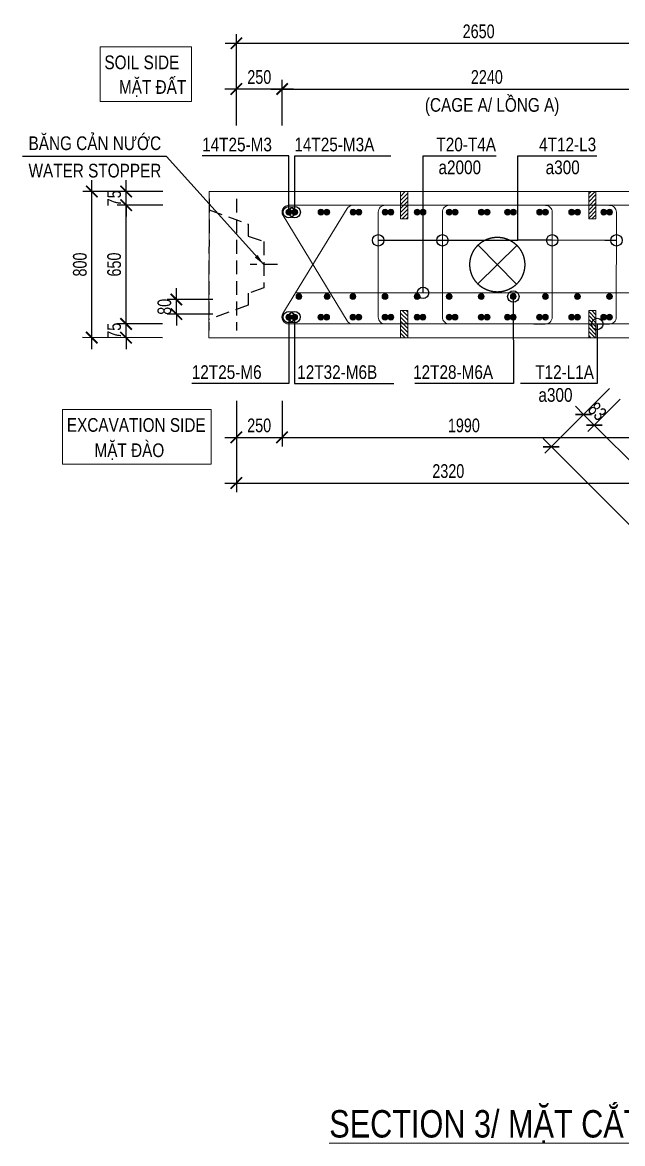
# Model space of a CAD drawing. Header units: millimetres. Extents: x 2611025 to 4139346, y -89870 to 101087.
# Drawn here: x 3250101 to 3263236, y -23349 to 1196 of the extents above; entities that cross this region are included whole.
import ezdxf
from ezdxf.enums import TextEntityAlignment as Align

# ---------------------------------------------------------------- set-up
doc = ezdxf.new("R2010")
doc.units = ezdxf.units.MM
doc.header["$LTSCALE"] = 1200
doc.header["$PDMODE"] = 35
doc.linetypes.add('CENTER', pattern=[2, 1.25, -0.25, 0.25, -0.25])
doc.linetypes.add('HIDDEN', pattern=[0.375, 0.25, -0.125])
for name, color, linetype, lineweight in [('5', 5, 'Continuous', 13), ('BOUND', 3, 'Continuous', 20), ('CWS', 8, 'HIDDEN', 9), ('ENOTE', 2, 'Continuous', 15), ('GRID', 74, 'CENTER', 15), ('LEADER', 8, 'Continuous', 9), ('MCT', 6, 'Continuous', 20), ('TEXTEN', 3, 'Continuous', 13), ('TEXTMA', 2, 'Continuous', 13), ('TEXTVN', 2, 'Continuous', 20), ('TIE', 4, 'Continuous', 13)]:
    doc.layers.add(name, color=color, linetype=linetype, lineweight=lineweight)
for name, color, linetype in [('CDC.02.DIM', 1, 'Continuous'), ('CDC.04.HIDDEN', 8, 'HIDDEN'), ('CDC.11.NOTE', 8, 'Continuous'), ('MIE', 5, 'HIDDEN')]:
    doc.layers.add(name, color=color, linetype=linetype)
doc.styles.add('DB_Arial', font='arial.ttf', dxfattribs={"width": 0.8})
doc.styles.add('SMTEXT', font='arial.ttf', dxfattribs={"width": 0.75})
doc.dimstyles.new('BSV1-100', dxfattribs={"dimtxt": 300, "dimasz": 250, "dimexe": 200, "dimexo": 0, "dimgap": 108, "dimtad": 1, "dimdec": 0, "dimdsep": 46, "dimtxsty": 'SMTEXT', "dimblk": 'ARCHTICK', "dimcen": 100, "dimdle": 250, "dimclrd": 256, "dimclre": 256, "dimclrt": 1, "dimadec": 0, "dimazin": 0, "dimtfac": 1, "dimtdec": 0, "dimtix": 1, "dimtmove": 2, "dimatfit": 3, "dimfxl": 720, "dimfxlon": 1, "dimtolj": 1, "dimtzin": 0, "dimarcsym": 0})
doc.dimstyles.new('BSV25', dxfattribs={"dimtxt": 300, "dimasz": 250, "dimexe": 200, "dimexo": 0, "dimgap": 108, "dimtad": 1, "dimdec": 0, "dimlfac": 0.25, "dimdsep": 46, "dimtxsty": 'SMTEXT', "dimblk": 'ARCHTICK', "dimcen": 100, "dimdle": 250, "dimclrd": 256, "dimclre": 256, "dimclrt": 2, "dimadec": 0, "dimazin": 0, "dimtfac": 1, "dimtdec": 0, "dimtix": 1, "dimtmove": 2, "dimatfit": 3, "dimfxl": 800, "dimfxlon": 1, "dimtolj": 1, "dimtzin": 0, "dimarcsym": 0})

# ---------------------------------------------------------------- blocks, each defined once
blk = doc.blocks.new('cws800')
at = {"layer": 'CDC.04.HIDDEN'}
for p, q in [((-600, 1440), (-600, -1440)), ((0, 1440), (0, -1440))]:
    blk.add_line(p, q, dxfattribs=at)
for points in [[(0, 1200), (-860, 888), (-860, 627), (-1200, 507), (-1200, -507), (-860, -627), (-860, -888), (0, -1200)], [(-1500, 0), (-900, 0)]]:
    blk.add_lwpolyline(points, dxfattribs=at)
blk = doc.blocks.new('mct1')
at = {"lineweight": 9}
h = blk.add_hatch(color=256, dxfattribs=at)
h.dxf.hatch_style = 1
h.paths.add_polyline_path([(-16, 0, 1), (16, 0, 1)])
blk.add_circle((0, 0), 16, dxfattribs=at)
blk = doc.blocks.new('_ArchTick')
at = {"color": 0, "linetype": 'ByBlock', "const_width": 0.15}
blk.add_lwpolyline([(-0.5, -0.5), (0.5, 0.5)], dxfattribs=at)
blk = doc.blocks.new('*D528')
at = {"layer": 'CDC.02.DIM', "lineweight": -2, "transparency": 16777216}
for p, q in [((3254535, 738), (3265637, 738)), ((3254785, -62), (3254785, 938)), ((3265387, -62), (3265387, 938))]:
    blk.add_line(p, q, dxfattribs=at)
at = {"layer": 'Defpoints', "color": 0, "transparency": 16777216}
for p in [(3265387, 738), (3254785, -2507), (3265387, -2507)]:
    blk.add_point(p, dxfattribs=at)
at = {"layer": 'CDC.02.DIM', "lineweight": -2, "transparency": 16777216, "xscale": 250, "yscale": 250, "zscale": 250, "rotation": 180}
blk.add_blockref('_ArchTick', (3254785, 738), dxfattribs=at)
at = {"layer": 'CDC.02.DIM', "lineweight": -2, "transparency": 16777216, "xscale": 250, "yscale": 250, "zscale": 250}
blk.add_blockref('_ArchTick', (3265387, 738), dxfattribs=at)
at = {"layer": 'CDC.02.DIM', "color": 2, "transparency": 16777216, "insert": (3260086, 999), "char_height": 300, "attachment_point": 5, "style": 'SMTEXT'}
blk.add_mtext('\\A1;2650', dxfattribs=at)
blk = doc.blocks.new('*D529')
at = {"layer": 'CDC.02.DIM', "lineweight": -2, "transparency": 16777216}
for p, q in [((3254783, -8089), (3254783, -9089)), ((3264061, -8089), (3264061, -9089)), ((3254533, -8889), (3264311, -8889))]:
    blk.add_line(p, q, dxfattribs=at)
at = {"layer": 'Defpoints', "color": 0, "transparency": 16777216}
for p in [(3254783, -5547), (3264061, -5707), (3264061, -8889)]:
    blk.add_point(p, dxfattribs=at)
at = {"layer": 'CDC.02.DIM', "lineweight": -2, "transparency": 16777216, "xscale": 250, "yscale": 250, "zscale": 250, "rotation": 180}
blk.add_blockref('_ArchTick', (3254783, -8889), dxfattribs=at)
at = {"layer": 'CDC.02.DIM', "lineweight": -2, "transparency": 16777216, "xscale": 250, "yscale": 250, "zscale": 250}
blk.add_blockref('_ArchTick', (3264061, -8889), dxfattribs=at)
at = {"layer": 'CDC.02.DIM', "color": 2, "transparency": 16777216, "insert": (3259422, -8628), "char_height": 300, "attachment_point": 5, "style": 'SMTEXT'}
blk.add_mtext('\\A1;2320', dxfattribs=at)
blk = doc.blocks.new('*D530')
at = {"layer": 'CDC.02.DIM', "lineweight": -2, "transparency": 16777216}
for p, q in [((3255783, -7089), (3255783, -8089)), ((3263742, -7089), (3263742, -8089)), ((3255533, -7889), (3263992, -7889))]:
    blk.add_line(p, q, dxfattribs=at)
at = {"layer": 'Defpoints', "color": 0, "transparency": 16777216}
for p in [(3255783, -5707), (3263742, -5707), (3263742, -7889)]:
    blk.add_point(p, dxfattribs=at)
at = {"layer": 'CDC.02.DIM', "lineweight": -2, "transparency": 16777216, "xscale": 250, "yscale": 250, "zscale": 250, "rotation": 180}
blk.add_blockref('_ArchTick', (3255783, -7889), dxfattribs=at)
at = {"layer": 'CDC.02.DIM', "lineweight": -2, "transparency": 16777216, "xscale": 250, "yscale": 250, "zscale": 250}
blk.add_blockref('_ArchTick', (3263742, -7889), dxfattribs=at)
at = {"layer": 'CDC.02.DIM', "color": 2, "transparency": 16777216, "insert": (3259763, -7628), "char_height": 300, "attachment_point": 5, "style": 'SMTEXT'}
blk.add_mtext('\\A1;1990', dxfattribs=at)
blk = doc.blocks.new('*D531')
at = {"layer": 'CDC.02.DIM', "lineweight": -2, "transparency": 16777216}
for p, q in [((3254784, -7089), (3254784, -8089)), ((3255783, -7089), (3255783, -8089)), ((3254534, -7889), (3256033, -7889))]:
    blk.add_line(p, q, dxfattribs=at)
at = {"layer": 'Defpoints', "color": 0, "transparency": 16777216}
for p in [(3254784, -5707), (3255783, -5707), (3255783, -7889)]:
    blk.add_point(p, dxfattribs=at)
at = {"layer": 'CDC.02.DIM', "lineweight": -2, "transparency": 16777216, "xscale": 250, "yscale": 250, "zscale": 250, "rotation": 180}
blk.add_blockref('_ArchTick', (3254784, -7889), dxfattribs=at)
at = {"layer": 'CDC.02.DIM', "lineweight": -2, "transparency": 16777216, "xscale": 250, "yscale": 250, "zscale": 250}
blk.add_blockref('_ArchTick', (3255783, -7889), dxfattribs=at)
at = {"layer": 'CDC.02.DIM', "color": 2, "transparency": 16777216, "insert": (3255283, -7628), "char_height": 300, "attachment_point": 5, "style": 'SMTEXT'}
blk.add_mtext('\\A1;250', dxfattribs=at)
blk = doc.blocks.new('*D533')
at = {"layer": 'CDC.02.DIM', "lineweight": -2, "transparency": 16777216}
for p, q in [((3255785, -1062), (3255785, -62)), ((3264747, -1062), (3264747, -62)), ((3255535, -262), (3264997, -262))]:
    blk.add_line(p, q, dxfattribs=at)
at = {"layer": 'Defpoints', "color": 0, "transparency": 16777216}
for p in [(3264747, -262), (3255785, -2507), (3264747, -2507)]:
    blk.add_point(p, dxfattribs=at)
at = {"layer": 'CDC.02.DIM', "lineweight": -2, "transparency": 16777216, "xscale": 250, "yscale": 250, "zscale": 250, "rotation": 180}
blk.add_blockref('_ArchTick', (3255785, -262), dxfattribs=at)
at = {"layer": 'CDC.02.DIM', "lineweight": -2, "transparency": 16777216, "xscale": 250, "yscale": 250, "zscale": 250}
blk.add_blockref('_ArchTick', (3264747, -262), dxfattribs=at)
at = {"layer": 'CDC.02.DIM', "color": 2, "transparency": 16777216, "insert": (3260266, -1), "char_height": 300, "attachment_point": 5, "style": 'SMTEXT'}
blk.add_mtext('\\A1;2240', dxfattribs=at)
blk = doc.blocks.new('*D534')
at = {"layer": 'CDC.02.DIM', "lineweight": -2, "transparency": 16777216}
for p, q in [((3254784, -1062), (3254784, -62)), ((3255785, -1062), (3255785, -62)), ((3256035, -262), (3254534, -262))]:
    blk.add_line(p, q, dxfattribs=at)
at = {"layer": 'Defpoints', "color": 0, "transparency": 16777216}
for p in [(3254784, -262), (3254784, -3506), (3255785, -3507)]:
    blk.add_point(p, dxfattribs=at)
at = {"layer": 'CDC.02.DIM', "lineweight": -2, "transparency": 16777216, "xscale": 250, "yscale": 250, "zscale": 250, "rotation": 180}
blk.add_blockref('_ArchTick', (3254784, -262), dxfattribs=at)
at = {"layer": 'CDC.02.DIM', "lineweight": -2, "transparency": 16777216, "xscale": 250, "yscale": 250, "zscale": 250}
blk.add_blockref('_ArchTick', (3255785, -262), dxfattribs=at)
at = {"layer": 'CDC.02.DIM', "color": 2, "transparency": 16777216, "insert": (3255285, -1), "char_height": 300, "attachment_point": 5, "style": 'SMTEXT'}
blk.add_mtext('\\A1;250', dxfattribs=at)
blk = doc.blocks.new('*D540')
at = {"layer": 'CDC.02.DIM', "lineweight": -2, "transparency": 16777216}
for p, q in [((3262241, -7527), (3261534, -8234)), ((3261498, -7916), (3267983, -14401)), ((3268372, -13659), (3267665, -14366))]:
    blk.add_line(p, q, dxfattribs=at)
at = {"layer": 'Defpoints', "color": 0, "transparency": 16777216}
for p in [(3264061, -5707), (3270193, -11838), (3267807, -14224)]:
    blk.add_point(p, dxfattribs=at)
at = {"layer": 'CDC.02.DIM', "lineweight": -2, "transparency": 16777216, "xscale": 250, "yscale": 250, "zscale": 250}
for p, rotation in [((3261675, -8093), 135.0000000000034), ((3267807, -14224), 315.0000000000034)]:
    blk.add_blockref('_ArchTick', p, dxfattribs=dict(at, rotation=rotation))
at = {"layer": 'CDC.02.DIM', "color": 2, "transparency": 16777216, "insert": (3264926, -10974), "char_height": 300, "attachment_point": 5, "rotation": 315, "style": 'SMTEXT'}
blk.add_mtext('\\A1;2168', dxfattribs=at)
blk = doc.blocks.new('*D541')
at = {"layer": 'CDC.02.DIM', "lineweight": -2, "transparency": 16777216}
for p, q in [((3263182, -7055), (3262475, -7762)), ((3262440, -7443), (3268451, -13454)), ((3268840, -12712), (3268133, -13419))]:
    blk.add_line(p, q, dxfattribs=at)
at = {"layer": 'Defpoints', "color": 0, "transparency": 16777216}
for p in [(3264526, -5711), (3270184, -11367), (3268274, -13278)]:
    blk.add_point(p, dxfattribs=at)
at = {"layer": 'CDC.02.DIM', "lineweight": -2, "transparency": 16777216, "xscale": 250, "yscale": 250, "zscale": 250}
for p, rotation in [((3262617, -7620), 135.0000000000034), ((3268274, -13278), 315.0000000000034)]:
    blk.add_blockref('_ArchTick', p, dxfattribs=dict(at, rotation=rotation))
at = {"layer": 'CDC.02.DIM', "color": 2, "transparency": 16777216, "insert": (3265630, -10264), "char_height": 300, "attachment_point": 5, "rotation": 315, "style": 'SMTEXT'}
blk.add_mtext('\\A1;2000', dxfattribs=at)
blk = doc.blocks.new('*D543')
at = {"layer": 'CDC.02.DIM', "lineweight": -2, "transparency": 16777216}
for p, q in [((3262948, -6820), (3262241, -7527)), ((3263182, -7055), (3262475, -7762)), ((3262382, -7386), (3262205, -7209)), ((3262382, -7386), (3262617, -7620)), ((3262617, -7620), (3262793, -7797))]:
    blk.add_line(p, q, dxfattribs=at)
at = {"layer": 'Defpoints', "color": 0, "transparency": 16777216}
for p in [(3264061, -5707), (3264526, -5711), (3262617, -7620)]:
    blk.add_point(p, dxfattribs=at)
at = {"layer": 'CDC.02.DIM', "lineweight": -2, "transparency": 16777216, "xscale": 250, "yscale": 250, "zscale": 250}
for p, rotation in [((3262382, -7386), 315.0000000000034), ((3262617, -7620), 135.0000000000034)]:
    blk.add_blockref('_ArchTick', p, dxfattribs=dict(at, rotation=rotation))
at = {"layer": 'CDC.02.DIM', "color": 2, "transparency": 16777216, "insert": (3262684, -7318), "char_height": 300, "attachment_point": 5, "rotation": 315, "style": 'SMTEXT'}
blk.add_mtext('\\A1;83', dxfattribs=at)
blk = doc.blocks.new('*D552')
at = {"layer": 'CDC.02.DIM', "lineweight": -2, "transparency": 16777216}
for p, q in [((3251619, -5955), (3251621, -2255)), ((3252421, -2506), (3251421, -2505)), ((3252419, -5706), (3251419, -5705))]:
    blk.add_line(p, q, dxfattribs=at)
at = {"layer": 'Defpoints', "color": 0, "transparency": 16777216}
for p in [(3251621, -2505), (3254185, -2507), (3254183, -5707)]:
    blk.add_point(p, dxfattribs=at)
at = {"layer": 'CDC.02.DIM', "lineweight": -2, "transparency": 16777216, "xscale": 250, "yscale": 250, "zscale": 250}
for p, rotation in [((3251621, -2505), 89.96419014294348), ((3251619, -5705), 269.9641901429435)]:
    blk.add_blockref('_ArchTick', p, dxfattribs=dict(at, rotation=rotation))
at = {"layer": 'CDC.02.DIM', "color": 2, "transparency": 16777216, "insert": (3251359, -4105), "char_height": 300, "attachment_point": 5, "rotation": 89.9642, "style": 'SMTEXT'}
blk.add_mtext('\\A1;800', dxfattribs=at)
blk = doc.blocks.new('*D553')
at = {"layer": 'CDC.02.DIM', "lineweight": -2, "transparency": 16777216}
for p, q in [((3252369, -5406), (3252369, -5156)), ((3253169, -5406), (3252169, -5406)), ((3252369, -5705), (3252369, -5406)), ((3253169, -5706), (3252169, -5705)), ((3252369, -5705), (3252369, -5955))]:
    blk.add_line(p, q, dxfattribs=at)
at = {"layer": 'Defpoints', "color": 0, "transparency": 16777216}
for p in [(3252369, -5406), (3254183, -5407), (3254183, -5707)]:
    blk.add_point(p, dxfattribs=at)
at = {"layer": 'CDC.02.DIM', "lineweight": -2, "transparency": 16777216, "xscale": 250, "yscale": 250, "zscale": 250}
for p, rotation in [((3252369, -5406), 269.9641901429435), ((3252369, -5705), 89.96419014294348)]:
    blk.add_blockref('_ArchTick', p, dxfattribs=dict(at, rotation=rotation))
at = {"layer": 'CDC.02.DIM', "color": 2, "transparency": 16777216, "insert": (3252109, -5555), "char_height": 300, "attachment_point": 5, "rotation": 89.9642, "style": 'SMTEXT'}
blk.add_mtext('\\A1;75', dxfattribs=at)
blk = doc.blocks.new('*D554')
at = {"layer": 'CDC.02.DIM', "lineweight": -2, "transparency": 16777216}
for p, q in [((3252369, -5655), (3252371, -2555)), ((3253171, -2806), (3252171, -2805)), ((3253169, -5406), (3252169, -5405))]:
    blk.add_line(p, q, dxfattribs=at)
at = {"layer": 'Defpoints', "color": 0, "transparency": 16777216}
for p in [(3252371, -2805), (3254185, -2807), (3254183, -5407)]:
    blk.add_point(p, dxfattribs=at)
at = {"layer": 'CDC.02.DIM', "lineweight": -2, "transparency": 16777216, "xscale": 250, "yscale": 250, "zscale": 250}
for p, rotation in [((3252371, -2805), 89.96419014294348), ((3252369, -5405), 269.9641901429435)]:
    blk.add_blockref('_ArchTick', p, dxfattribs=dict(at, rotation=rotation))
at = {"layer": 'CDC.02.DIM', "color": 2, "transparency": 16777216, "insert": (3252109, -4105), "char_height": 300, "attachment_point": 5, "rotation": 89.9642, "style": 'SMTEXT'}
blk.add_mtext('\\A1;650', dxfattribs=at)
blk = doc.blocks.new('*D555')
at = {"layer": 'CDC.02.DIM', "lineweight": -2, "transparency": 16777216}
for p, q in [((3252371, -2505), (3252371, -2255)), ((3253171, -2506), (3252171, -2505)), ((3252371, -2805), (3252371, -2505)), ((3253171, -2806), (3252171, -2805)), ((3252371, -2805), (3252371, -3055))]:
    blk.add_line(p, q, dxfattribs=at)
at = {"layer": 'Defpoints', "color": 0, "transparency": 16777216}
for p in [(3252371, -2505), (3254185, -2507), (3254185, -2807)]:
    blk.add_point(p, dxfattribs=at)
at = {"layer": 'CDC.02.DIM', "lineweight": -2, "transparency": 16777216, "xscale": 250, "yscale": 250, "zscale": 250}
for p, rotation in [((3252371, -2505), 269.9641901429435), ((3252371, -2805), 89.96419014294348)]:
    blk.add_blockref('_ArchTick', p, dxfattribs=dict(at, rotation=rotation))
at = {"layer": 'CDC.02.DIM', "color": 2, "transparency": 16777216, "insert": (3252110, -2655), "char_height": 300, "attachment_point": 5, "rotation": 89.9642, "style": 'SMTEXT'}
blk.add_mtext('\\A1;75', dxfattribs=at)
blk = doc.blocks.new('tremie')
at = {"layer": 'MIE', "color": 74, "ltscale": 1000}
for p, q in [((424, -424), (-424, 424)), ((424, 424), (-424, -424))]:
    blk.add_line(p, q, dxfattribs=at)
at = {"layer": 'MIE', "ltscale": 500}
blk.add_circle((0, 0), 600, dxfattribs=at)
blk = doc.blocks.new('*D556')
at = {"layer": 'CDC.02.DIM', "lineweight": -2, "transparency": 16777216}
for p, q in [((3253470, -4871), (3253470, -4621)), ((3254270, -4871), (3253270, -4871)), ((3253470, -5191), (3253470, -4871)), ((3254270, -5191), (3253270, -5191)), ((3253470, -5191), (3253470, -5441))]:
    blk.add_line(p, q, dxfattribs=at)
at = {"layer": 'Defpoints', "color": 0, "transparency": 16777216}
for p in [(3253470, -4871), (3254714, -4871), (3254714, -5191)]:
    blk.add_point(p, dxfattribs=at)
at = {"layer": 'CDC.02.DIM', "lineweight": -2, "transparency": 16777216, "xscale": 250, "yscale": 250, "zscale": 250}
for p, rotation in [((3253470, -4871), 270), ((3253470, -5191), 90)]:
    blk.add_blockref('_ArchTick', p, dxfattribs=dict(at, rotation=rotation))
at = {"layer": 'CDC.02.DIM', "color": 2, "transparency": 16777216, "insert": (3253209, -5031), "char_height": 300, "attachment_point": 5, "rotation": 90, "style": 'SMTEXT'}
blk.add_mtext('\\A1;80', dxfattribs=at)
blk = doc.blocks.new('sp')
at = {"layer": '5', "lineweight": 20}
h = blk.add_hatch(dxfattribs=at)
h.set_pattern_fill('ANSI31', color=256, scale=500)
h.set_pattern_definition([(45, (0, 0), (-44.194, 44.194), [])])
h.paths.add_polyline_path([(80, 300), (-80, 300), (-80, -300), (80, -300)])
blk.add_lwpolyline([(-80, -300), (80, -300), (80, 300), (-80, 300)], close=True, dxfattribs=at)

msp = doc.modelspace()

# ---------------------------------------------------------------- linework, layer by layer
at = {"layer": 'BOUND'}
msp.add_lwpolyline([(3270853.2, -21813.2), (3270193, -11838.1), (3264061.5, -5706.6), (3254183.1, -5706.6), (3254185.1, -2506.6), (3265386.9, -2506.6), (3273306.5, -10426.2), (3274046.2, -21601.7)], close=True, dxfattribs=at)
at = {"layer": 'TEXTEN'}
msp.add_lwpolyline([(3251802.3, -538.9), (3251802.3, 661.1), (3253802.3, 661.1), (3253802.3, -538.9)], close=True, dxfattribs=at)
at = {"layer": 'TEXTEN', "elevation": 0}
msp.add_lwpolyline([(3250981.2, -8477.4), (3250981.2, -7277.4), (3254231.2, -7277.4), (3254231.2, -8477.4)], close=True, dxfattribs=at)
at = {"layer": 'TIE'}
msp.add_line((3256080.4, -4724.6), (3264035.2, -4724.6), dxfattribs=at)
for points in [[(3257987.4, -2806.6), (3257337, -2806.6, 0.2612456), (3257209, -2878.3), (3255803.1, -5178.3, 0.5857339), (3255931.1, -5406.6), (3263652.5, -5406.6, 0.3033467), (3263791.1, -5314), (3264743.8, -3014)], [(3264743.8, -3014, 0.5345111), (3264605.2, -2806.6), (3255933.1, -2806.6, 0.5853086), (3255805, -3034.6), (3257206.9, -5334.6, 0.261584), (3257335, -5406.6), (3257987.4, -5406.6)], [(3258288.9, -5406.6), (3258038.9, -5406.6, -0.4142136), (3257888.9, -5256.6), (3257888.9, -2956.6, -0.4142136), (3258038.9, -2806.6), (3258288.9, -2806.6)], [(3259692.8, -5406.6), (3259442.8, -5406.6, -0.4142136), (3259292.8, -5256.6), (3259292.8, -2956.6, -0.4142136), (3259442.8, -2806.6), (3259692.8, -2806.6)], [(3261294.4, -5408.6), (3261544.4, -5409, 0.4142136), (3261694.7, -5259.3), (3261698.7, -2959.3, 0.4142136), (3261548.9, -2809), (3261298.9, -2808.6)], [(3262698.3, -5408.6), (3262948.3, -5409, 0.4142136), (3263098.6, -5259.3), (3263102.6, -2959.3, 0.4142136), (3262952.8, -2809), (3262702.8, -2808.6)]]:
    msp.add_lwpolyline(points, format="xyb", dxfattribs=at)

# ---------------------------------------------------------------- block references
at = {"layer": 'CWS', "xscale": -1, "rotation": 359.9641901424777}
msp.add_blockref('cws800', (3254184.1, -4106.6), dxfattribs=at)
at = {"layer": 'ENOTE'}
for p in [(3258454.9, -2806.6), (3262574.5, -2806.6)]:
    msp.add_blockref('sp', p, dxfattribs=at)
at = {"layer": 'ENOTE', "xscale": -1, "rotation": 180}
for p in [(3258454.9, -5412), (3262574.5, -5412)]:
    msp.add_blockref('sp', p, dxfattribs=at)
at = {"layer": 'GRID', "rotation": 269.672406155841}
msp.add_blockref('tremie', (3260494.8, -4106.6), dxfattribs=at)
at = {"layer": 'MCT', "xscale": -4, "yscale": 4, "zscale": 4, "rotation": 180}
for p in [(3255933.1, -2956.6), (3256061.1, -2956.6), (3256635, -2956.6), (3256763, -2956.6), (3257337, -2956.6), (3257465, -2956.6), (3258038.9, -2956.6), (3258166.9, -2956.6), (3258740.9, -2956.6), (3258868.9, -2956.6), (3259442.8, -2956.6), (3259570.8, -2956.6), (3260144.8, -2956.6), (3260272.8, -2956.6), (3260718.7, -2956.6), (3260846.7, -2956.6), (3261420.7, -2956.6), (3261548.7, -2956.6), (3262122.6, -2956.6), (3262250.6, -2956.6), (3262824.6, -2956.6), (3262952.6, -2956.6), (3256152.6, -4806), (3256769.2, -4806), (3258036.9, -4806), (3258738.9, -4806), (3259440.8, -4806), (3260142.8, -4806), (3260844.7, -4806), (3261546.7, -4806), (3262248.6, -4806), (3262950.6, -4806), (3255931.1, -5256.6), (3256059.1, -5256.6), (3256633, -5256.6), (3256761, -5256.6), (3257335, -5256.6), (3257463, -5256.6), (3258036.9, -5256.6), (3258164.9, -5256.6), (3258738.9, -5256.6), (3258866.9, -5256.6), (3259440.8, -5256.6), (3259568.8, -5256.6), (3260142.8, -5256.6), (3260270.8, -5256.6), (3260716.7, -5256.6), (3260844.7, -5256.6), (3261418.7, -5256.6), (3261546.7, -5256.6), (3262120.6, -5256.6), (3262248.6, -5256.6), (3262822.6, -5256.6), (3262950.6, -5256.6)]:
    msp.add_blockref('mct1', p, dxfattribs=at)
at = {"layer": 'MCT', "xscale": 4, "yscale": 4, "zscale": 4}
msp.add_blockref('mct1', (3257335, -4806), dxfattribs=at)

# ---------------------------------------------------------------- texts
at = {"layer": 'TEXTEN', "style": 'DB_Arial', "width": 0.8}
for s, p in [('T20-T4A', (3260466.1, -1626.6)), ('4T12-L3', (3262659, -1626.6)), ('a300', (3262298.9, -2126.6)), ('T12-L1A', (3262610.3, -6610))]:
    msp.add_text(s, height=300, rotation=360, dxfattribs=at).set_placement(p, align=Align.RIGHT)
for s, p in [('a2000', (3259207.3, -2126.6)), ('a300', (3261394.8, -7110))]:
    msp.add_text(s, height=300, rotation=360, dxfattribs=at).set_placement(p)
at = {"layer": 'TEXTMA', "style": 'DB_Arial', "width": 0.8}
for s, p in [('BĂNG CẢN NƯỚC', (3250235.2, -1599.3)), ('14T25-M3', (3254033.5, -1627.4)), ('WATER STOPPER', (3250235.2, -2199.3)), ('12T25-M6', (3253807.6, -6610)), ('12T28-M6A', (3258651.3, -6610))]:
    msp.add_text(s, height=300, rotation=360, dxfattribs=at).set_placement(p)
for s, p in [('14T25-M3A', (3256052.9, -1627.4)), ('12T32-M6B', (3256115.1, -6610))]:
    msp.add_text(s, height=300, dxfattribs=at).set_placement(p)
at = {"layer": 'TEXTVN', "style": 'DB_Arial', "width": 0.8}
msp.add_text('SOIL SIDE', height=300, rotation=359.96419, dxfattribs=at).set_placement((3253534.6, 170.7, 0), align=Align.RIGHT)
for s, rotation, p in [('MẶT ĐẤT', 359.96419, (3252214.3, -367.4)), ('(CAGE A/ LỒNG A)', 360, (3258909.6, -760.5, 0)), ('EXCAVATION SIDE', 359.96419, (3251073.7, -7766.7)), ('MẶT ĐÀO', 359.96419, (3251677.9, -8319.8))]:
    msp.add_text(s, height=300, rotation=rotation, dxfattribs=at).set_placement(p)
at = {"layer": 'TEXTVN', "lineweight": 20, "style": 'DB_Arial', "width": 0.8}
msp.add_text('%%USECTION 3/ MẶT CẮT 3', height=600, dxfattribs=at).set_placement((3264230.7, -23216.9), align=Align.RIGHT)

# ---------------------------------------------------------------- dimensions: what is measured, and where the dimension line sits
at = {"layer": 'CDC.02.DIM'}
for base, p1, p2, picture, middle in [((3265386.9, 737.6), (3254785, -2506.6), (3265386.9, -2506.6), '*D528', (3260086, 998.8)), ((3254784.5, -262.4), (3255785, -3506.6), (3254784.5, -3505.9), '*D534', (3255284.7, -1.2)), ((3264746.7, -262.4), (3255785, -2506.6), (3264746.7, -2506.6), '*D533', (3260265.9, -1.2)), ((3264061.5, -8889), (3254783.2, -5547.2), (3264061.5, -5706.6), '*D529', (3259422.3, -8627.8)), ((3255783.2, -7889), (3254783.8, -5706.6), (3255783.2, -5706.6), '*D531', (3255283.5, -7627.9)), ((3263741.9, -7889), (3255783.2, -5706.6), (3263741.9, -5706.6), '*D530', (3259762.5, -7627.9))]:
    dim = msp.add_linear_dim(base=base, p1=p1, p2=p2, dimstyle='BSV25', dxfattribs=at)
    dim.commit()
    dim.dimension.update_dxf_attribs({"geometry": picture, "text_midpoint": middle})
for base, p1, p2, angle, picture, middle in [((3251621.1, -2505.4), (3254183.1, -5707), (3254185.1, -2507), 89.96419, '*D552', (3251358.9, -4105.2)), ((3252371.1, -2505.4), (3254184.9, -2806.6), (3254185.1, -2506.6), 89.96419, '*D555', (3252110.5, -2655.3)), ((3252370.9, -2805.4), (3254183.3, -5406.6), (3254184.9, -2806.6), 89.96419, '*D554', (3252108.9, -4105.3)), ((3253470.3, -4871.4), (3254714.4, -5191.4), (3254714.4, -4871.4), 270, '*D556', (3253209.2, -5031.4)), ((3252369.3, -5405.9), (3254183.1, -5706.6), (3254183.3, -5407), 89.96419, '*D553', (3252108.7, -5555.5)), ((3267806.7, -14224.5), (3264061.5, -5706.6), (3270193, -11838.1), 315, '*D540', (3264925.6, -10974)), ((3262616.7, -7620.2), (3264061.5, -5706.6), (3264525.9, -5711), 315, '*D543', (3262684.2, -7318.3)), ((3268274.1, -13277.6), (3264525.9, -5711), (3270184.3, -11367.4), 315, '*D541', (3265630.1, -10264.3))]:
    dim = msp.add_linear_dim(base=base, p1=p1, p2=p2, angle=angle, dimstyle='BSV25', dxfattribs=at)
    dim.commit()
    dim.dimension.update_dxf_attribs({"geometry": picture, "text_midpoint": middle})

# ---------------------------------------------------------------- leaders
at = {"layer": 'CDC.11.NOTE'}
msp.add_leader([(3255384.1, -4107.3), (3253254.3, -1739.7), (3250100.9, -1739.7)], dimstyle='BSV1-100', override={"dimgap": 108, "dimtad": 0}, dxfattribs=at)
at = {"layer": 'LEADER'}
for points in [[(3255933.5, -2957.4), (3255933.5, -1727.4), (3254033.5, -1727.4)], [(3256060.6, -2957.4), (3256060.6, -1727.4), (3258167.8, -1727.4)], [(3257888.9, -3574.8), (3260940.9, -3574.8), (3260940.9, -1726.6), (3262673.6, -1726.6)], [(3258869.2, -4724.6), (3258869.2, -1726.6), (3260466.1, -1726.6)], [(3259292.8, -3574.8), (3260940.9, -3574.8), (3260940.9, -1726.6), (3262673.6, -1726.6)], [(3263101.5, -3575.1), (3260940.9, -3574.8), (3260940.9, -1726.6), (3262673.6, -1726.6)], [(3261697.6, -3575), (3260940.9, -3574.8), (3260940.9, -1726.6), (3262673.6, -1726.6)], [(3260844.7, -4806), (3260847.3, -6710), (3258687.9, -6710)], [(3255933.6, -5255.3), (3255933.6, -6710), (3253807.6, -6710)], [(3256056.5, -5255.3), (3256056.5, -6710), (3258226.3, -6710)], [(3262683.1, -5406.6), (3262683.1, -6710), (3261001.8, -6710)]]:
    msp.add_leader(points, dimstyle='BSV25', override={"dimldrblk": 'Origin'}, dxfattribs=at)

doc.saveas('drawing.dxf')
